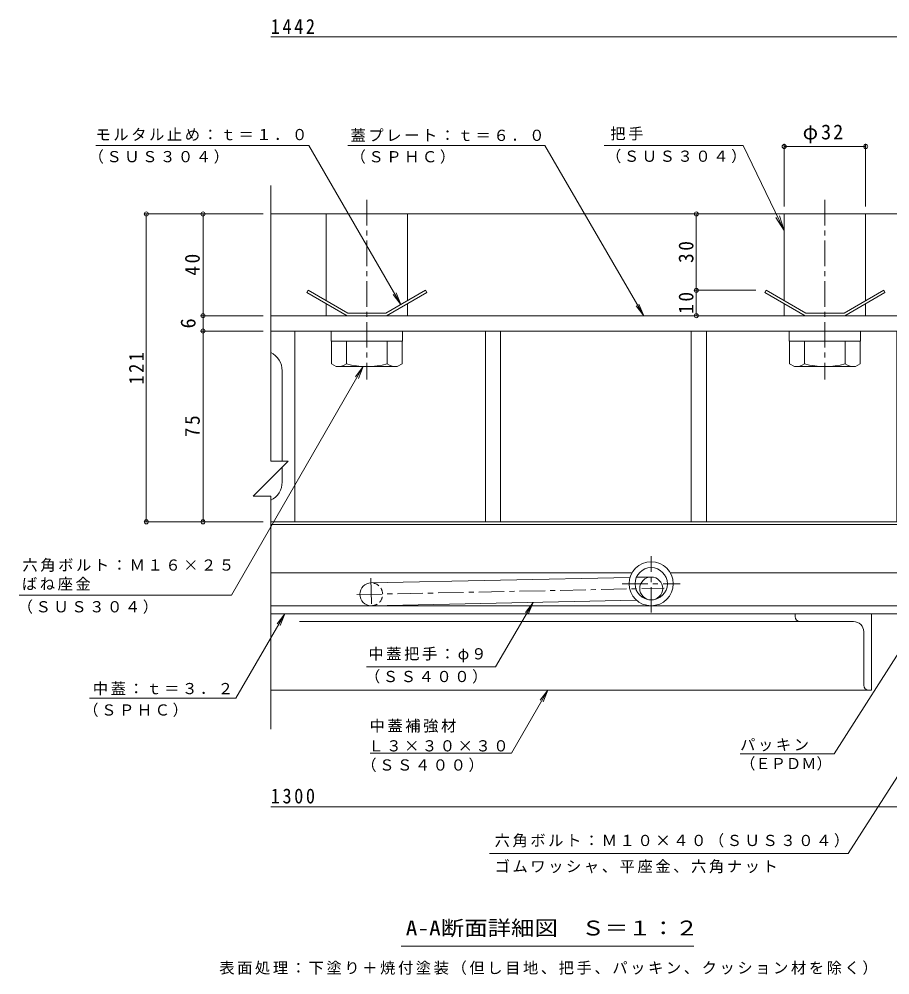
# Model space of a CAD drawing. Units: millimetres on the paper, enlarged 10 times, with parts at other scales. Extents: x -2620 to 2719, y -1962 to 1907.
# Drawn here: x -80 to 1630, y 29 to 1907 of the extents above; entities that cross this region are included whole.
import ezdxf
from ezdxf.enums import TextEntityAlignment as Align

# ---------------------------------------------------------------- set-up
doc = ezdxf.new("R2010")
doc.units = ezdxf.units.MM
doc.header["$LTSCALE"] = 10
doc.header["$PDMODE"] = 32
doc.header["$PDSIZE"] = 8
doc.linetypes.add('CHAIN1', pattern=[8, 5, -1, 1, -1])
doc.linetypes.add('DASHED1', pattern=[1.8, 1.2, -0.6])
for name, color, linetype, lineweight in [('D-2', 3, 'Continuous', 9), ('D-3', 4, 'Continuous', 9), ('D-5', 7, 'Continuous', 9), ('D-6', 6, 'Continuous', 9), ('D-8', 5, 'Continuous', 5), ('D-9', 134, 'Continuous', 5), ('D-A', 3, 'Continuous', 9), ('D-B', 6, 'Continuous', 9), ('D-C', 2, 'Continuous', 9), ('D-D', 4, 'Continuous', 9), ('D-E', 3, 'Continuous', 9), ('D-F', 7, 'Continuous', 9)]:
    doc.layers.add(name, color=color, linetype=linetype, lineweight=lineweight)
doc.styles.add('ＭＳ ゴシック', font='')
doc.styles.get('ＭＳ ゴシック').set_extended_font_data('MS Gothic')

msp = doc.modelspace()

# ---------------------------------------------------------------- linework, layer by layer
at = {"layer": 'D-2'}
for p, q in [((413.88, 1324.24), (1858.73, 1324.24)), ((413.88, 1294.24), (1858.73, 1294.24))]:
    msp.add_line(p, q, dxfattribs=at)
at = {"layer": 'D-2', "linetype": 'CHAIN1'}
for p, q in [((1161.23, 740.75), (1161.23, 851.73)), ((1104.49, 797.49), (1217.97, 797.49))]:
    msp.add_line(p, q, dxfattribs=at)
at = {"layer": 'D-2'}
for radius in [43.25, 31.75]:
    msp.add_circle((1161.23, 797.49), radius, dxfattribs=at)
at = {"layer": 'D-3'}
for p, q in [((1873.73, 1524.24), (413.88, 1524.24)), ((717.92, 1374.24), (639.98, 1329.24)), ((717.92, 1374.24), (720.42, 1369.91)), ((1387.04, 1374.24), (1384.54, 1369.91)), ((1387.04, 1374.24), (1464.98, 1329.24)), ((1617.92, 1374.24), (1539.98, 1329.24)), ((1617.92, 1374.24), (1620.42, 1369.91)), ((563.64, 1324.24), (484.54, 1369.91)), ((720.42, 1369.91), (641.32, 1324.24)), ((1384.54, 1369.91), (1463.64, 1324.24)), ((1620.42, 1369.91), (1541.32, 1324.24)), ((563.64, 1324.24), (641.32, 1324.24)), ((639.98, 1329.24), (564.98, 1329.24)), ((1463.64, 1324.24), (1541.32, 1324.24)), ((1539.98, 1329.24), (1464.98, 1329.24))]:
    msp.add_line(p, q, dxfattribs=at)
msp.add_lwpolyline([(564.98, 1329.24), (487.04, 1374.24), (484.54, 1369.91)], dxfattribs=at)
at = {"layer": 'D-5'}
for p, q in [((69.95, 1658.99), (488.88, 1658.99)), ((488.88, 1658.99), (669.44, 1346.25)), ((565.28, 1658.99), (952.46, 1658.99)), ((1146.75, 1324.24), (952.46, 1658.99)), ((1342.07, 1658.99), (1068.81, 1658.99)), ((1342.07, 1658.99), (1422.48, 1491.9)), ((1422.48, 1491.9), (1406.05, 1517.01)), ((1422.48, 1491.9), (1413.11, 1520.4)), ((669.44, 1346.25), (654.23, 1366.09)), ((669.44, 1346.25), (659.88, 1369.35)), ((1146.75, 1324.24), (1131.49, 1344.04)), ((1146.75, 1324.24), (1137.13, 1347.32)), ((336.5, 775.33), (595.68, 1224.24)), ((595.68, 1224.24), (580.46, 1204.41)), ((595.68, 1224.24), (586.11, 1201.14)), ((336.5, 775.33), (-80.48, 775.33)), ((929.28, 760.88), (914.01, 741.08)), ((345.54, 572.41), (441.79, 738.24)), ((441.79, 738.24), (426.52, 718.44)), ((441.79, 738.24), (432.17, 715.16)), ((1520.49, 463.12), (1672.22, 701.22)), ((1548.27, 267.11), (1766.68, 609.86)), ((886.53, 464.29), (958.47, 588.24)), ((958.47, 588.24), (943.2, 568.44)), ((958.47, 588.24), (948.85, 565.16)), ((57.82, 572.41), (345.54, 572.41)), ((609.21, 464.29), (886.53, 464.29)), ((1335.92, 463.12), (1520.49, 463.12)), ((843.4, 267.11), (1548.27, 267.11)), ((1245.24, 84.9), (670.24, 84.9))]:
    msp.add_line(p, q, dxfattribs=at)
msp.add_lwpolyline([(601.88, 633.97), (855.61, 633.97), (929.28, 760.88), (919.66, 737.81)], dxfattribs=at)
at = {"layer": 'D-6'}
for p, q in [((413.88, 919.24), (1953.73, 919.24)), ((413.88, 914.24), (1953.73, 914.24)), ((1123.85, 819.24), (413.88, 819.24)), ((610.76, 799.23), (1119.79, 809.88)), ((1132.11, 810.13), (1160.76, 810.73)), ((1198.61, 819.24), (1768.73, 819.24)), ((611.7, 754.24), (1132.53, 765.13)), ((1161.23, 765.73), (1161.7, 765.74))]:
    msp.add_line(p, q, dxfattribs=at)
at = {"layer": 'D-6', "linetype": 'CHAIN1'}
for p, q in [((610.57, 808.24), (611.82, 748.36)), ((582.71, 776.14), (1186.51, 788.77))]:
    msp.add_line(p, q, dxfattribs=at)
at = {"layer": 'D-6'}
msp.add_circle((1161.23, 788.24), 22.5, dxfattribs=at)
msp.add_arc((611.23, 776.74), 22.5, 90, 270, dxfattribs=at)
at = {"layer": 'D-6', "linetype": 'DASHED1'}
msp.add_arc((611.23, 776.74), 22.5, 270, 90, dxfattribs=at)
at = {"layer": 'D-8'}
for p, q in [((413.88, 1294.24), (1843.73, 1294.24)), ((1843.73, 919.24), (413.88, 919.24))]:
    msp.add_line(p, q, dxfattribs=at)
at = {"layer": 'D-9'}
for p, q in [((461.23, 1294.24), (413.88, 1294.24)), ((461.23, 919.24), (461.23, 1294.24)), ((532.98, 1274.24), (532.98, 1229.87)), ((562.48, 1229.73), (562.48, 1274.24)), ((642.48, 1229.73), (642.48, 1274.24)), ((671.98, 1274.24), (671.98, 1229.73)), ((1432.98, 1274.24), (1432.98, 1229.87)), ((1462.48, 1229.73), (1462.48, 1274.24)), ((1542.48, 1229.73), (1542.48, 1274.24)), ((1571.98, 1274.24), (1571.98, 1229.73)), ((542.52, 1224.36), (532.98, 1229.87)), ((662.48, 1224.24), (542.73, 1224.24)), ((662.48, 1224.24), (671.98, 1229.73)), ((1442.52, 1224.36), (1432.98, 1229.87)), ((1562.48, 1224.24), (1442.73, 1224.24)), ((1562.48, 1224.24), (1571.98, 1229.73)), ((436.23, 1216.03), (436.23, 1038.48)), ((436.23, 1026.42), (436.23, 997.46)), ((461.23, 919.24), (413.88, 919.24))]:
    msp.add_line(p, q, dxfattribs=at)
for centre, radius, start, end in [((396.23, 1216.03), 40, 0, 63.80873), ((543.77, 1258.75), 34.53, 267.86055, 302.81094), ((602.48, 1372.84), 148.6, 254.38446, 285.61554), ((661.19, 1258.75), 34.53, 237.18906, 272.13945), ((1443.77, 1258.75), 34.53, 267.86055, 302.81094), ((1502.48, 1372.84), 148.6, 254.38446, 285.61554), ((1561.19, 1258.75), 34.53, 237.18906, 272.13945), ((396.23, 997.46), 40, 296.19127, 0)]:
    msp.add_arc(centre, radius, start, end, dxfattribs=at)
at = {"layer": 'D-A'}
for p, q in [((1879.23, 754.24), (413.88, 754.24)), ((413.88, 738.24), (1879.23, 738.24))]:
    msp.add_line(p, q, dxfattribs=at)
at = {"layer": 'D-B'}
for p, q in [((1443.73, 738.24), (470.41, 738.24)), ((1443.73, 738.24), (1593.73, 738.24)), ((1443.73, 733.24), (1443.73, 738.24)), ((1593.73, 738.24), (1593.73, 588.24)), ((1453.73, 723.24), (470.41, 723.24)), ((1453.73, 723.24), (1558.73, 723.24)), ((1578.73, 598.24), (1578.73, 703.24)), ((1588.73, 588.24), (413.88, 588.24)), ((1588.73, 588.24), (1593.73, 588.24))]:
    msp.add_line(p, q, dxfattribs=at)
for centre, radius, start, end in [((1453.73, 733.24), 10, 180, 270), ((1558.73, 703.24), 20, 0, 90), ((1588.73, 598.24), 10, 180, 270)]:
    msp.add_arc(centre, radius, start, end, dxfattribs=at)
at = {"layer": 'D-C', "linetype": 'CHAIN1'}
for p, q in [((602.48, 1551.92), (602.48, 1198.61)), ((1502.48, 1551.92), (1502.48, 1198.61))]:
    msp.add_line(p, q, dxfattribs=at)
at = {"layer": 'D-C'}
for p, q in [((522.48, 1353.78), (522.48, 1524.24)), ((682.48, 1524.24), (522.48, 1524.24)), ((682.48, 1353.78), (682.48, 1524.24)), ((1422.48, 1524.24), (1582.48, 1524.24)), ((1422.48, 1353.78), (1422.48, 1524.24)), ((1582.48, 1353.78), (1582.48, 1524.24)), ((522.48, 1324.24), (522.48, 1348.01)), ((682.48, 1324.24), (682.48, 1348.01)), ((1422.48, 1324.24), (1422.48, 1348.01)), ((1582.48, 1324.24), (1582.48, 1348.01)), ((682.48, 1324.24), (522.48, 1324.24)), ((1582.48, 1324.24), (1422.48, 1324.24))]:
    msp.add_line(p, q, dxfattribs=at)
at = {"layer": 'D-C', "color": 134, "lineweight": 5}
for p, q in [((532.48, 1294.24), (672.48, 1294.24)), ((672.48, 1294.24), (672.48, 1274.24)), ((1432.48, 1294.24), (1572.48, 1294.24)), ((1572.48, 1294.24), (1572.48, 1274.24))]:
    msp.add_line(p, q, dxfattribs=at)
for points in [[(532.48, 1294.24), (532.48, 1274.24), (672.48, 1274.24)], [(1432.48, 1294.24), (1432.48, 1274.24), (1572.48, 1274.24)]]:
    msp.add_lwpolyline(points, dxfattribs=at)
at = {"layer": 'D-D'}
for points in [[(461.23, 919.24), (835.39, 919.24), (835.39, 1294.24), (461.23, 1294.24)], [(865.39, 1294.24), (1239.56, 1294.24), (1239.56, 919.24), (865.39, 919.24)], [(1269.56, 919.24), (1643.73, 919.24), (1643.73, 1294.24), (1269.56, 1294.24)]]:
    msp.add_lwpolyline(points, close=True, dxfattribs=at)
at = {"layer": 'D-E', "color": 2}
msp.add_line((1269.56, 1294.24), (1269.56, 919.24), dxfattribs=at)
msp.add_lwpolyline([(865.39, 919.24), (835.39, 919.24), (835.39, 1294.24), (865.39, 1294.24)], close=True, dxfattribs=at)
msp.add_lwpolyline([(1269.56, 919.24), (1239.56, 919.24), (1239.56, 1294.24)], dxfattribs=at)
at = {"layer": 'D-F'}
for p, q in [((1998.73, 1872.22), (413.88, 1872.22)), ((1422.48, 1539.24), (1422.48, 1661.86)), ((1422.48, 1656.86), (1582.48, 1656.86)), ((1582.48, 1539.24), (1582.48, 1661.86)), ((413.88, 1580), (413.88, 1038.48)), ((398.88, 1524.24), (166.34, 1524.24)), ((169.34, 919.24), (169.34, 1524.24)), ((280.77, 1324.24), (280.77, 1524.24)), ((1249.63, 1374.24), (1249.63, 1524.24)), ((1246.63, 1374.24), (1367.04, 1374.24)), ((1249.63, 1324.24), (1249.63, 1374.24)), ((398.88, 1324.24), (275.77, 1324.24)), ((280.77, 1294.24), (280.77, 1324.24)), ((398.88, 1294.24), (275.77, 1294.24)), ((280.77, 919.24), (280.77, 1294.24)), ((413.88, 969.66), (379.48, 969.66)), ((413.88, 969.66), (413.88, 511.7)), ((166.34, 919.24), (398.88, 919.24)), ((1643.72, 359.34), (413.88, 359.34))]:
    msp.add_line(p, q, dxfattribs=at)
msp.add_lwpolyline([(413.88, 1038.48), (448.29, 1038.48), (379.48, 969.66)], dxfattribs=at)
for p in [(1422.48, 1656.86), (1582.48, 1656.86), (169.34, 1524.24), (280.77, 1524.24), (1249.63, 1524.24), (1249.63, 1374.24), (280.77, 1324.24), (1249.63, 1324.24), (280.77, 1294.24), (169.34, 919.24), (280.77, 919.24)]:
    msp.add_point(p, dxfattribs=at)

# ---------------------------------------------------------------- texts
at = {"layer": 'D-5', "style": 'ＭＳ ゴシック'}
msp.add_text('（ＥＰＤＭ）', height=21.99, dxfattribs=at).set_placement((1335.92, 426.55), align=Align.BOTTOM_LEFT)
at = {"layer": 'D-5', "color": 2, "style": 'ＭＳ ゴシック', "width": 1.15}
msp.add_text('A-A断面詳細図\u3000Ｓ＝１：２', height=29.33, dxfattribs=at).set_placement((678.99, 97.4), align=Align.BOTTOM_LEFT)
at = {"layer": 'D-5', "char_height": 21.99, "attachment_point": 7, "style": 'ＭＳ ゴシック'}
for s, insert in [('\\T1.17;モルタル止め：ｔ＝１．０', (69.55, 1668)), ('\\T1.17;蓋プレート：ｔ＝６．０', (570.61, 1666.54)), ('\\T1.17;把手', (1080.91, 1668.83)), ('\\T1.17;（ＳＵＳ３０４）', (55.99, 1623.09)), ('\\T1.17;（ＳＰＨＣ）', (570.61, 1622.87)), ('\\T1.17;（ＳＵＳ３０４）', (1072.49, 1623.93)), ('\\T1.17;六角ボルト：Ｍ１６×２５', (-73.95, 820.69)), ('\\T1.17;ばね座金', (-75, 783.96)), ('\\T1.17;（ＳＵＳ３０４）', (-83.26, 738.4)), ('\\T1.17;中蓋把手：φ９', (605.6, 642.86)), ('\\T1.17;（ＳＳ４００）', (598.96, 601.32)), ('\\T1.17;中蓋：ｔ＝３．２', (64.25, 578.11)), ('\\T1.17;（ＳＰＨＣ）', (45.58, 535.55)), ('\\T1.17;中蓋補強材', (607.93, 504.79)), ('\\T1.17;Ｌ３×３０×３０', (605.58, 467.6)), ('\\T1.17;パッキン', (1335.92, 467.94)), ('\\T1.17;（ＳＳ４００）', (591.74, 427.46)), ('\\T1.17;六角ボルト：Ｍ１０×４０（ＳＵＳ３０４）', (853.54, 279.13)), ('\\T1.17;ゴムワッシャ、平座金、六角ナット', (853.54, 228.3)), ('\\T1.17;表面処理：下塗り＋焼付塗装（但し目地、把手、パッキン、クッション材を除く）', (312.74, 28.77))]:
    msp.add_mtext(s, dxfattribs=dict(at, insert=insert))
at = {"layer": 'D-F', "color": 2, "style": 'ＭＳ ゴシック'}
msp.add_text('6', height=29.33, rotation=90, dxfattribs=at).set_placement((274.77, 1299.24), align=Align.BOTTOM_LEFT)
at = {"layer": 'D-F', "color": 2, "char_height": 29.33, "attachment_point": 7, "style": 'ＭＳ ゴシック'}
for s, insert in [('\\T1.28;\\W0.9;1442', (413.88, 1878.22)), ('\\T1.19;φ32', (1458.73, 1662.86)), ('\\T1.28;\\W0.9;1300', (413.88, 365.34))]:
    msp.add_mtext(s, dxfattribs=dict(at, insert=insert))
at = {"layer": 'D-F', "color": 2, "char_height": 29.33, "attachment_point": 7, "rotation": 90, "style": 'ＭＳ ゴシック'}
for s, insert in [('\\T1.27;\\W0.95;30', (1244.63, 1427.99)), ('\\T1.27;\\W0.95;40', (274.77, 1402.99)), ('\\T1.27;\\W0.95;10', (1244.63, 1327.99)), ('\\T1.27;\\W0.9;121', (164.34, 1189.24)), ('\\T1.27;\\W0.95;75', (274.77, 1085.49))]:
    msp.add_mtext(s, dxfattribs=dict(at, insert=insert))

doc.saveas('drawing.dxf')
